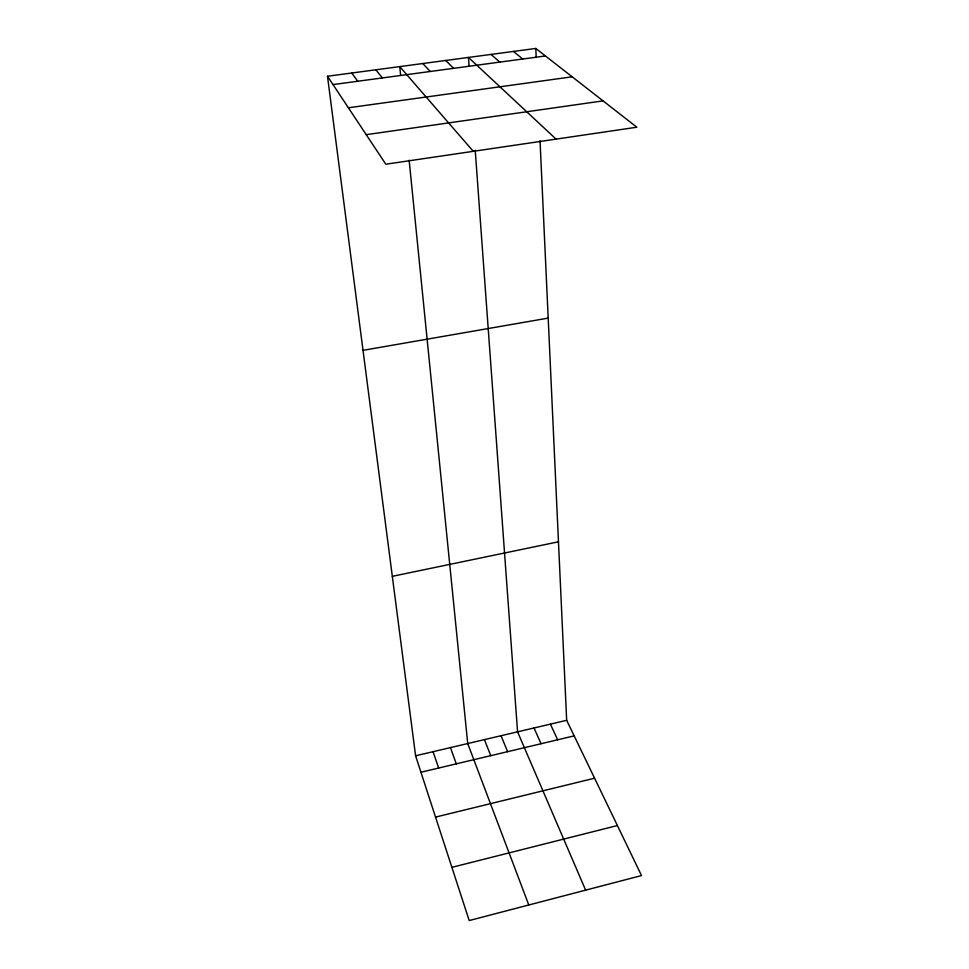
<?xml version="1.0" encoding="UTF-8"?>
<svg xmlns="http://www.w3.org/2000/svg" width="969" height="969" viewBox="0 0 969 969"><rect width="100%" height="100%" fill="white"/><g stroke="black" fill="none" stroke-linecap="round" stroke-linejoin="round"><path stroke-width="1.45" d="M451.893 867.34L617.398 825.54M435.541 817.097L594.578 778.204M420.958 772.245L574.169 735.871M415.592 755.796L566.671 720.306L641.514 875.564L469.202 920.55L415.592 755.796L327.486 76.248L535.796 48.45L636.851 127.218L385.819 164.221L327.486 76.248M392.324 576.325L558.471 541.804M363.024 350.33L548.188 318.111M366.221 134.667L603.045 100.873M348.404 107.777L572.17 76.805M333.009 84.582L545.426 55.96M513.497 51.43L522.703 59.024M491.053 54.421L499.822 62.101M556.073 139.124L468.463 57.437L469.093 66.122M445.716 60.466L453.601 68.327M422.811 63.53L430.248 71.476M473.284 151.334L399.749 66.607L400.633 75.352M375.839 69.792L382.331 77.932M351.747 73.014L357.767 81.251M550.38 724.134L557.659 739.783M534.016 727.985L541.053 743.732M585.627 890.148L517.567 731.849L475.222 150.268M501.034 735.725L507.611 751.678M484.427 739.626L490.762 755.675M528.783 904.998L467.724 743.55L409.148 160.212M450.44 747.608L456.302 763.863M433.058 751.69L438.666 768.042M535.796 48.45L536.208 57.474M540.036 140.723L566.671 720.306"/></g></svg>
